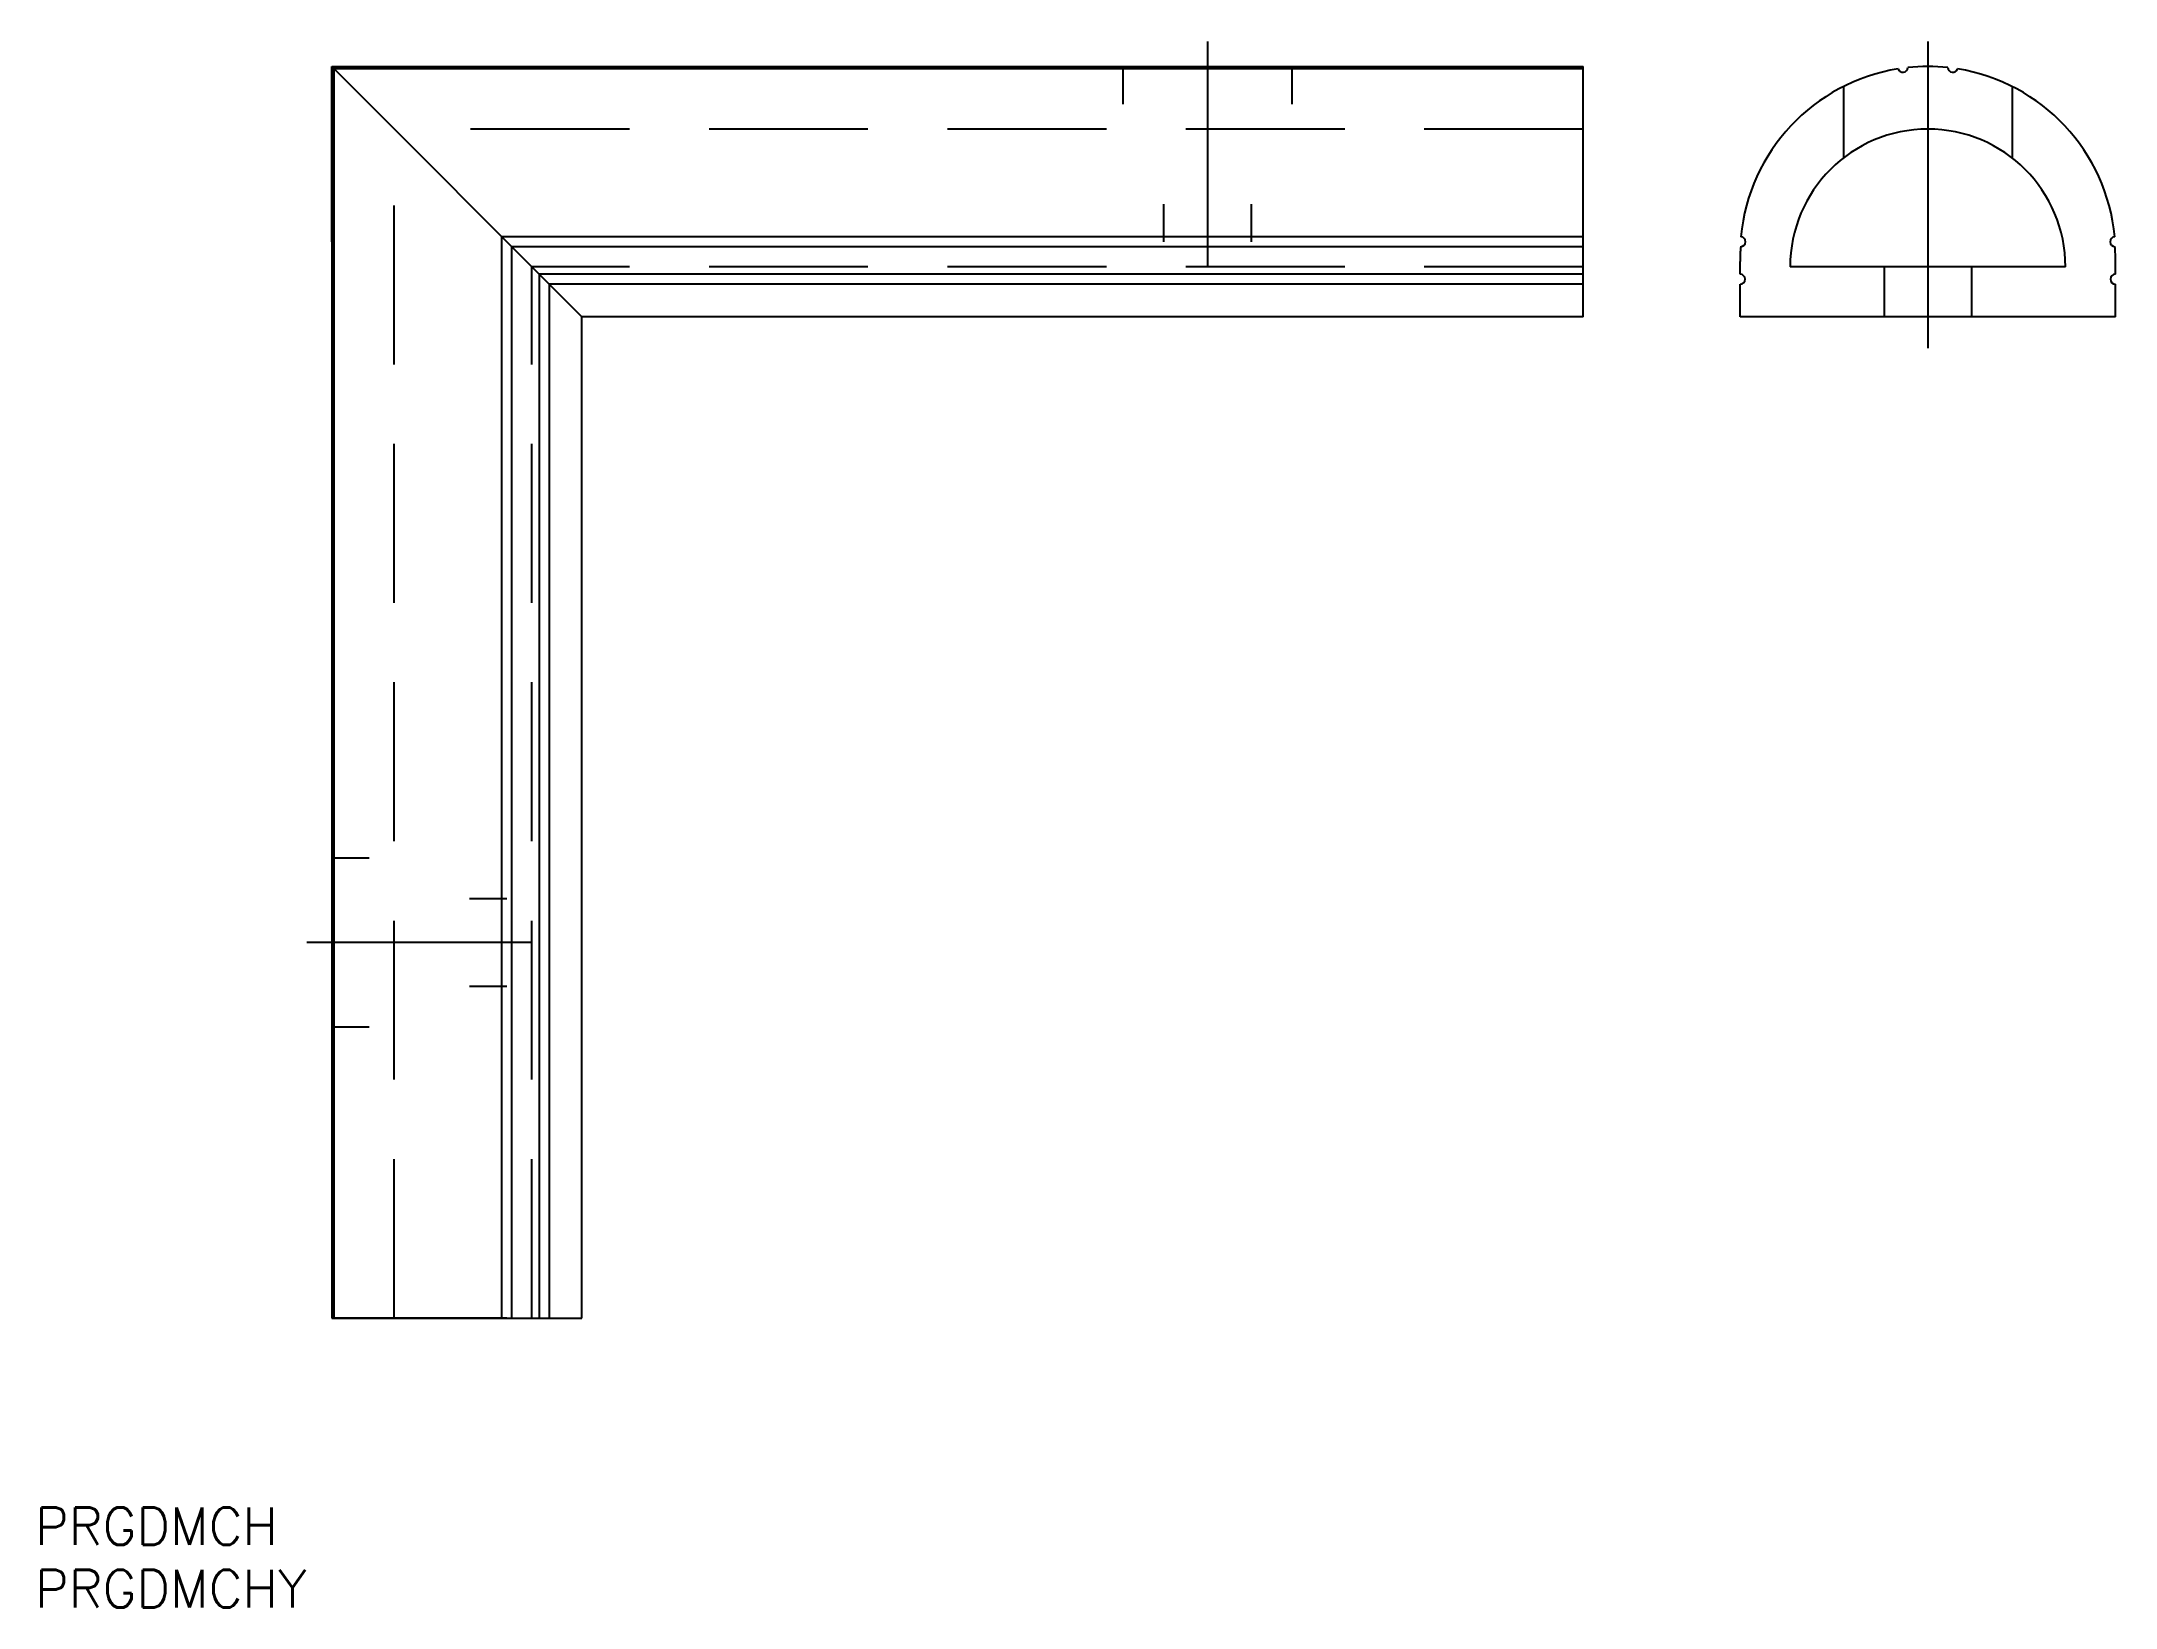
# Model space of a CAD drawing. Extents: x -23 to 143, y -123 to 2.
import ezdxf

# ---------------------------------------------------------------- set-up
doc = ezdxf.new("R2010")
doc.units = 0
doc.linetypes.add('CENTER', pattern=[50.8, 31.75, -6.35, 6.35, -6.35])
doc.linetypes.add('DASHED', pattern=[19.05, 12.7, -6.35])
doc.layers.get('0').update_dxf_attribs({"linetype": 'CONTINUOUS'})
doc.layers.add('CENTER', color=1, linetype='CENTER')
doc.styles.get("Standard").update_dxf_attribs({"font": 'txt.shx', "height": 3, "bigfont": 'bigfont.shx'})

# ---------------------------------------------------------------- blocks, each defined once
blk = doc.blocks.new('*U3')
at = {"color": 7, "linetype": 'CONTINUOUS'}
blk.add_text('PRGDMCH', height=3, dxfattribs=at).set_placement((-23.71, -118.13))
blk = doc.blocks.new('*U4')
at = {"color": 7, "linetype": 'CONTINUOUS'}
blk.add_text('PRGDMCHY', height=3, dxfattribs=at).set_placement((-23.71, -123.13))

msp = doc.modelspace()

# ---------------------------------------------------------------- linework, layer by layer
at = {"color": 7, "linetype": 'CONTINUOUS'}
for p, q in [((0, 0), (100, 0)), ((0, -14), (0, 0)), ((0, 0), (20, -20)), ((0, 0), (0, -100)), ((100, -20), (100, 0)), ((127.54, 0), (127.54, -16)), ((0.08, -0.08), (100, -0.08)), ((0.08, -0.08), (0.08, -100)), ((100, -0.19), (0.19, -0.19)), ((0.19, -100), (0.19, -0.19)), ((100, -13.6), (13.6, -13.6)), ((13.6, -100), (13.6, -13.6)), ((100, -14.4), (14.4, -14.4)), ((14.4, -100), (14.4, -14.4)), ((112.54, -16.6), (112.54, -15.58)), ((138.54, -16), (116.54, -16)), ((142.54, -16.6), (142.54, -15.58)), ((100, -16.6), (16.6, -16.6)), ((16.6, -100), (16.6, -16.6)), ((100, -17.4), (17.4, -17.4)), ((17.4, -100), (17.4, -17.4)), ((112.54, -20), (112.54, -17.4)), ((142.54, -20), (142.54, -17.4)), ((100, -20), (20, -20)), ((20, -100), (20, -20)), ((142.54, -20), (112.54, -20)), ((0, -100), (20, -100)), ((14, -100), (0, -100))]:
    msp.add_line(p, q, dxfattribs=at)
at = {"color": 3, "linetype": 'DASHED'}
for p, q in [((63.25, -3), (63.25, 0)), ((76.75, -3), (76.75, 0)), ((120.79, -1.6), (120.79, -7.31)), ((134.29, -1.6), (134.29, -7.31)), ((100, -5), (5, -5)), ((5, -100), (5, -5)), ((66.5, -14), (66.5, -11)), ((73.5, -14), (73.5, -11)), ((100, -16), (16, -16)), ((16, -100), (16, -16)), ((124.04, -16), (124.04, -20)), ((131.04, -16), (131.04, -20)), ((3, -63.25), (0, -63.25)), ((14, -66.5), (11, -66.5)), ((14, -73.5), (11, -73.5)), ((3, -76.75), (0, -76.75))]:
    msp.add_line(p, q, dxfattribs=at)
at = {"color": 7, "linetype": 'CONTINUOUS'}
for centre, radius, start, end in [((127.54, -15), 15, 83.8744, 96.1256), ((127.54, -15), 15, 99.1271, 174.6495), ((125.54, -0.06), 0.4, 198.4787, 356.7741), ((129.54, -0.06), 0.4, 183.2259, 341.5213), ((127.54, -15), 15, 5.3505, 80.8729), ((127.54, -16), 11, 0, 180), ((127.54, -15.58), 15, 175.4919, 180), ((112.57, -14), 0.4, 271.915, 85.4135), ((142.51, -14), 0.4, 94.5865, 268.085), ((127.54, -15.58), 15, 0, 4.5081), ((112.54, -17), 0.4, 270, 90), ((142.54, -17), 0.4, 90, 270)]:
    msp.add_arc(centre, radius, start, end, dxfattribs=at)
at = {"layer": 'CENTER', "color": 1, "linetype": 'CENTER'}
for p, q in [((70, -16), (70, 2)), ((127.54, 2), (127.54, -22.5)), ((16, -70), (-2, -70)), ((14, -70), (0, -70))]:
    msp.add_line(p, q, dxfattribs=at)

# ---------------------------------------------------------------- block references
at = {"color": 7, "linetype": 'CONTINUOUS'}
for name in ['*U3', '*U4']:
    msp.add_blockref(name, (0, 0), dxfattribs=at)

doc.saveas('drawing.dxf')
